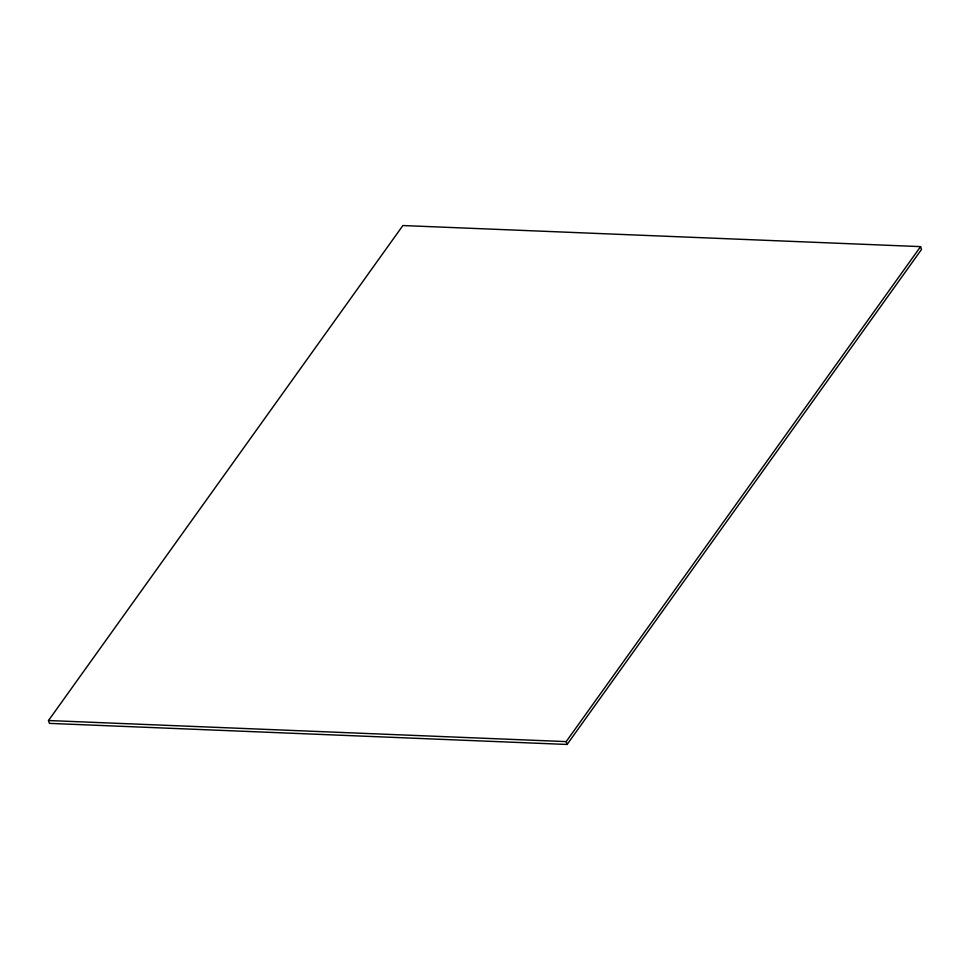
<?xml version="1.0" encoding="UTF-8"?>
<svg xmlns="http://www.w3.org/2000/svg" width="970" height="970" viewBox="0 0 970 970"><rect width="100%" height="100%" fill="white"/><g stroke="black" fill="none" stroke-linecap="round" stroke-linejoin="round"><path stroke-width="1.45" d="M48.5 720.528L402.889 225.537L920.566 246.623L921.5 249.472L567.111 744.463L49.434 723.377L48.5 720.528L566.177 741.613L920.566 246.623M566.177 741.613L567.111 744.463"/></g></svg>
